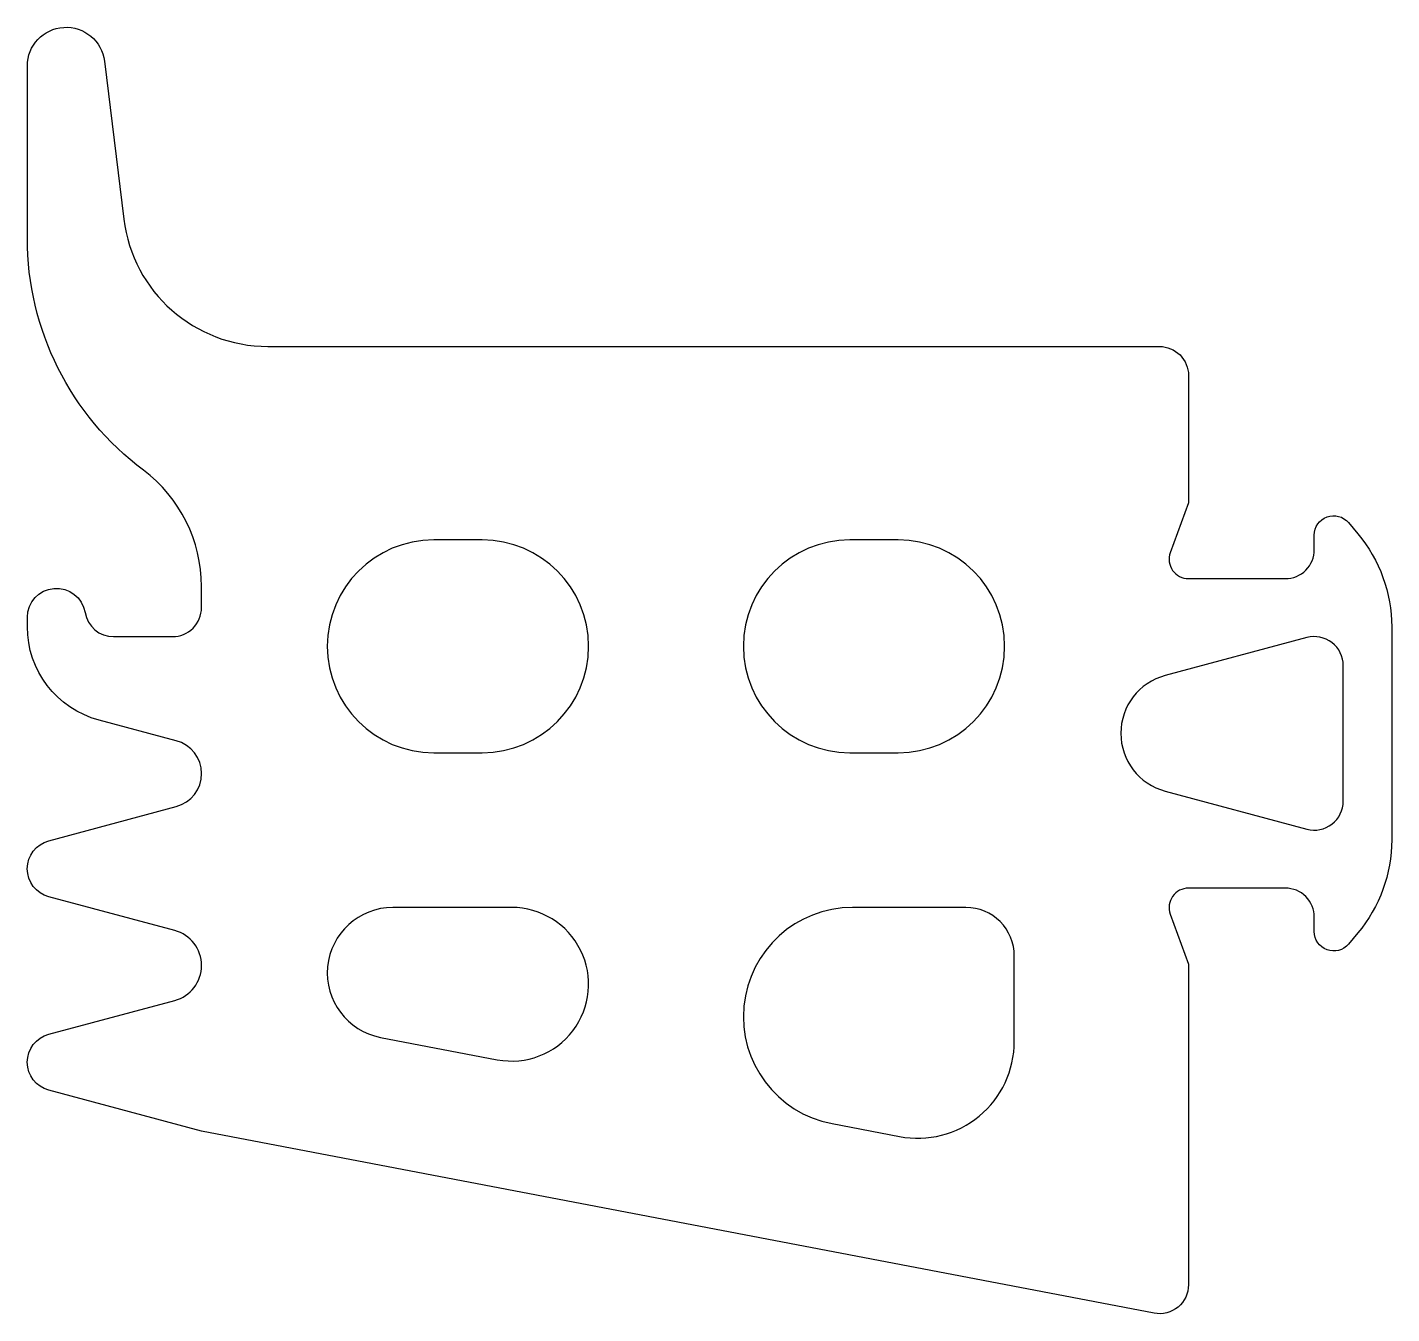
# Model space of a CAD drawing. Header units: millimetres. Extents: x -12 to 2.1, y -10 to 3.3.
import ezdxf

# ---------------------------------------------------------------- set-up
doc = ezdxf.new("R2010")
doc.units = ezdxf.units.MM

msp = doc.modelspace()

# ---------------------------------------------------------------- linework, layer by layer
for points in [[(-0.3, 0, -0.414214), (0, -0.3), (0, -1.615), (-0.188, -2.132, 0.520567), (0, -2.4), (1, -2.4, 0.414214), (1.3, -2.1), (1.3, -1.95, -0.700208), (1.653, -1.821), (1.749, -1.936, -0.176327), (2.1, -2.9), (2.1, -5.1, -0.176327), (1.749, -6.064), (1.653, -6.179, -0.700207), (1.3, -6.05), (1.3, -5.9, 0.414214), (1, -5.6), (0, -5.6, 0.520567), (-0.188, -5.868), (0, -6.385), (0, -9.7, -0.470694), (-0.356, -9.995), (-10.199, -8.113), (-11.778, -7.69, -0.767327), (-11.778, -7.11), (-10.477, -6.762, 0.767327), (-10.477, -6.038), (-11.778, -5.69, -0.767327), (-11.778, -5.11), (-10.461, -4.757, 0.767327), (-10.461, -4.076), (-11.259, -3.863, -0.339454), (-12, -2.897), (-12, -2.8, -0.919595), (-11.404, -2.75, 0.365977), (-11.108, -3), (-10.5, -3, 0.414214), (-10.2, -2.7), (-10.2, -2.48, 0.236068), (-10.8, -1.28, -0.236068), (-12, 1.12), (-12, 2.9, -0.940706), (-11.203, 2.949), (-11.003, 1.317, 0.378866), (-9.514, 0), (-0.3, 0)], [(-7.8, -2, 1), (-7.8, -4.2), (-7.3, -4.2, 1), (-7.3, -2), (-7.8, -2)], [(-3, -4.2, 1), (-3, -2), (-3.5, -2, 1), (-3.5, -4.2), (-3, -4.2)], [(1.222, -4.99, 0.493145), (1.6, -4.7), (1.6, -3.3, 0.493145), (1.222, -3.01), (-0.241, -3.402, 0.767327), (-0.241, -4.597), (1.222, -4.99)], [(-8.223, -5.8, 0.909736), (-8.35, -7.143), (-7.143, -7.374, 1.099221), (-6.994, -5.8), (-8.223, -5.8)], [(-3.473, -5.8, 0.909736), (-3.684, -8.035), (-2.988, -8.168, 0.470694), (-1.8, -7.186), (-1.8, -6.3, 0.414214), (-2.3, -5.8), (-3.473, -5.8)]]:
    msp.add_lwpolyline(points, format="xyb", close=True)

doc.saveas('drawing.dxf')
